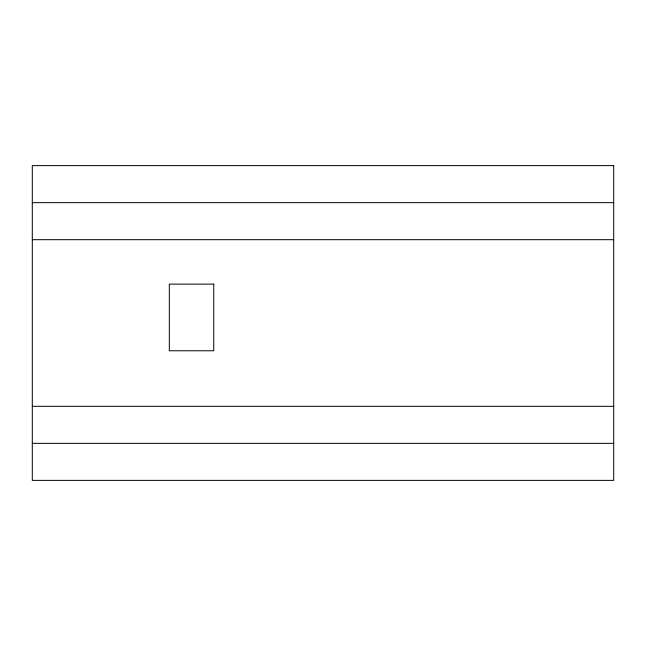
<?xml version="1.0" encoding="UTF-8"?>
<svg xmlns="http://www.w3.org/2000/svg" width="646" height="646" viewBox="0 0 646 646"><rect width="100%" height="100%" fill="white"/><g stroke="black" fill="none" stroke-linecap="round" stroke-linejoin="round"><path stroke-width="0.97" d="M32.3 202.65L613.7 202.65M32.3 239.682L613.7 239.682M32.3 406.318L613.7 406.318M32.3 443.35L613.7 443.35M613.7 165.618L32.3 165.618L32.3 480.382L613.7 480.382L613.7 165.618M213.753 284.119L169.317 284.119L169.317 350.77L213.753 350.77L213.753 284.119"/></g></svg>
